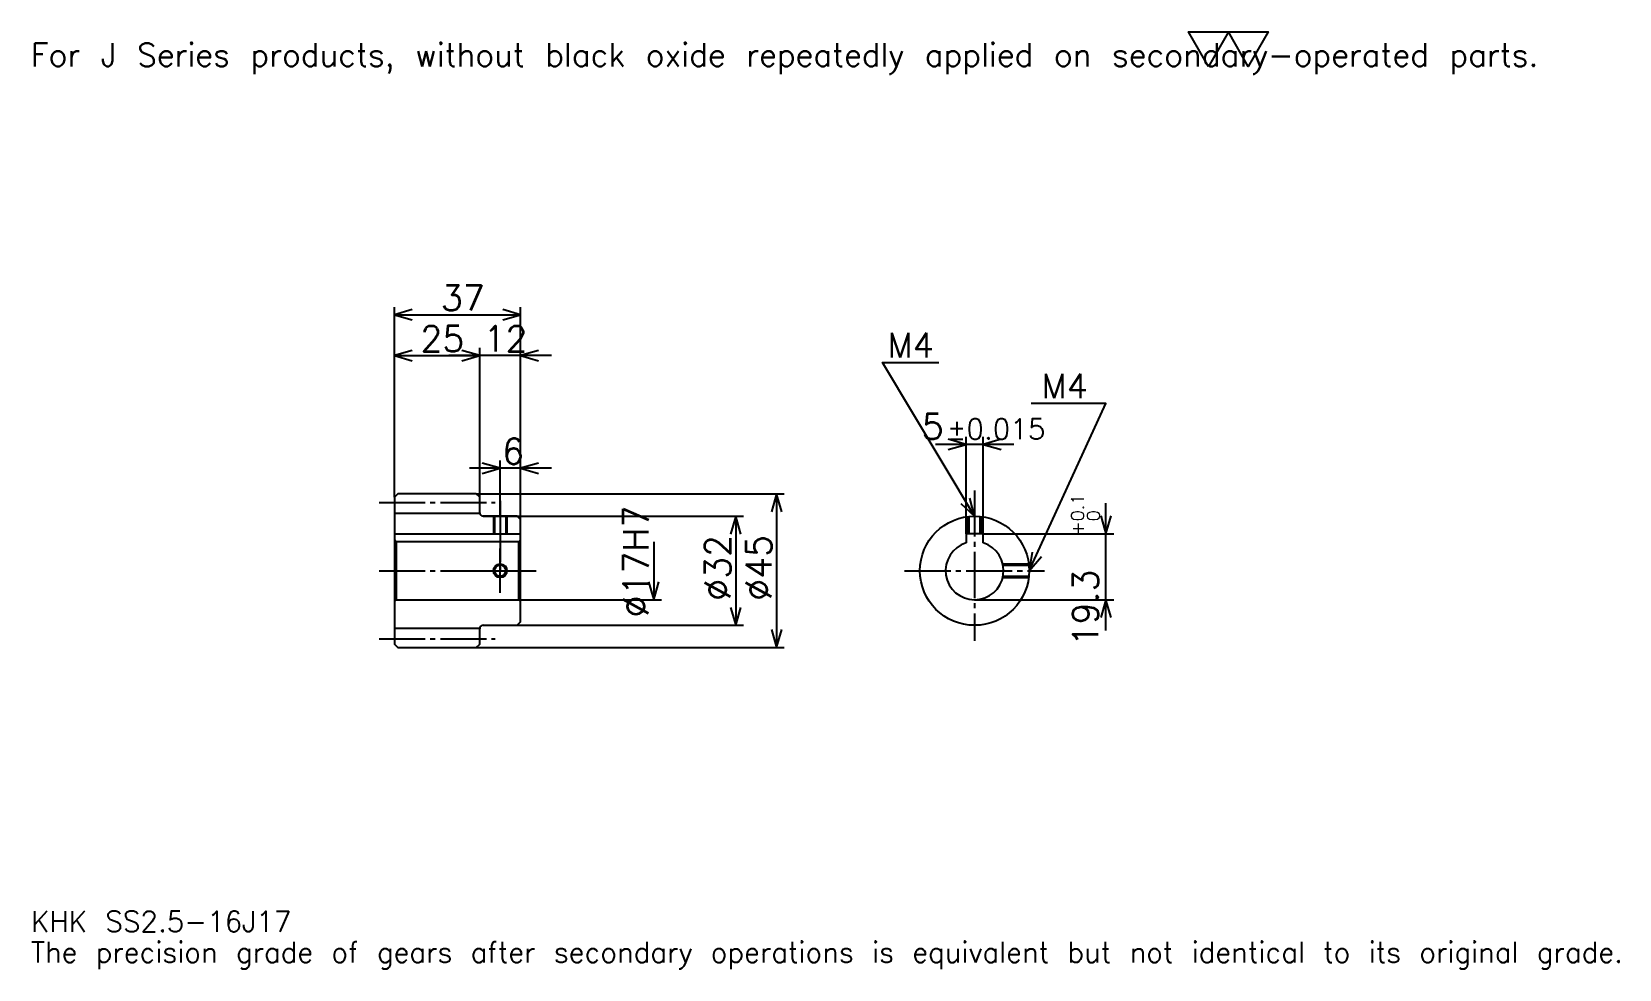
# Model space of a CAD drawing. Extents: x 15 to 480, y 6 to 280.
import ezdxf

# ---------------------------------------------------------------- set-up
doc = ezdxf.new("R2010")
doc.units = 0
doc.linetypes.add('DASHDOT', pattern=[18, 13.5, -1.5, 1.5, -1.5])
doc.layers.get('0').update_dxf_attribs({"linetype": 'CONTINUOUS'})
doc.layers.add('DASHDOT', color=6, linetype='DASHDOT')
doc.styles.add('KANJI', font='TXT', dxfattribs={"bigfont": 'BIGFONT'})

msp = doc.modelspace()

# ---------------------------------------------------------------- linework, layer by layer
at = {"color": 5}
for p, q in [((121.5, 144.75), (121.5, 199.5)), ((121.5, 197.25), (158.5, 197.25)), ((158.5, 144.75), (158.5, 199.5)), ((146.5, 144.75), (146.5, 187.5)), ((121.5, 185.25), (146.5, 185.25)), ((167.5, 185.25), (137.5, 185.25)), ((303, 159.25), (280, 159.25)), ((289, 133.050003), (289, 161.5)), ((294, 133.050003), (294, 161.5)), ((152.5, 144.75), (152.5, 154.5)), ((167.5, 152.25), (143.5, 152.25)), ((121.5, 143.75), (121.5, 144.75)), ((145.5, 144.75), (158.5, 144.75)), ((146.5, 143.75), (146.5, 144.75)), ((152.5, 138.25), (152.5, 144.75)), ((152.5, 138.25), (152.5, 144.75)), ((158.5, 144.75), (235.75, 144.75)), ((158.5, 137.25), (158.5, 144.75)), ((233.5, 144.75), (233.5, 99.75)), ((330, 104.75), (330, 142.050003)), ((147.5, 138.25), (158.5, 138.25)), ((158.5, 138.25), (223.75, 138.25)), ((221.5, 138.25), (221.5, 106.25)), ((197.5, 130.75), (197.5, 113.75)), ((294, 133.050003), (332.25, 133.050003)), ((158.5, 113.75), (199.75, 113.75)), ((291.5, 113.75), (332.25, 113.75)), ((147.5, 106.25), (158.5, 106.25)), ((158.5, 106.25), (223.75, 106.25)), ((145.5, 99.75), (158.5, 99.75)), ((158.5, 99.75), (235.75, 99.75))]:
    msp.add_line(p, q, dxfattribs=at)
at = {"color": 4}
for p, q in [((121.5, 139.125), (146.5, 139.125)), ((121.5, 133.050003), (158.5, 133.050003)), ((122, 130.75), (122, 113.75)), ((158, 130.75), (158.5, 131.25)), ((158, 113.75), (158.5, 113.25)), ((121.5, 105.375), (146.5, 105.375))]:
    msp.add_line(p, q, dxfattribs=at)
at = {"color": 7}
msp.add_lwpolyline([(360, 270), (354.149994, 280.140015), (377.549988, 280.140015), (371.700012, 270), (365.850006, 280.140015), (360, 270)], dxfattribs=at)
at = {"color": 5}
for points in [[(126.75, 198.75), (121.5, 197.25), (126.75, 195.75)], [(153.25, 195.75), (158.5, 197.25), (153.25, 198.75)], [(126.75, 186.75), (121.5, 185.25), (126.75, 183.75)], [(141.25, 183.75), (146.5, 185.25), (141.25, 186.75)], [(141.25, 183.75), (146.5, 185.25), (141.25, 186.75)], [(163.75, 186.75), (158.5, 185.25), (163.75, 183.75)], [(291.5, 138.25), (264.5, 183.25), (281, 183.25)], [(307.5, 122.25), (330, 171.25), (308.100006, 171.25)], [(283.75, 157.75), (289, 159.25), (283.75, 160.75)], [(299.25, 160.75), (294, 159.25), (299.25, 157.75)], [(147.25, 150.75), (152.5, 152.25), (147.25, 153.75)], [(163.75, 153.75), (158.5, 152.25), (163.75, 150.75)], [(235, 139.5), (233.5, 144.75), (232, 139.5)], [(287.512665, 141.980103), (291.5, 138.25), (290.085144, 143.52359)], [(223, 133), (221.5, 138.25), (220, 133)], [(328.5, 138.300003), (330, 133.050003), (331.5, 138.300003)], [(308.327637, 127.646996), (307.5, 122.25), (311.053955, 126.395111)], [(196, 119), (197.5, 113.75), (199, 119)], [(331.5, 108.5), (330, 113.75), (328.5, 108.5)], [(220, 111.5), (221.5, 106.25), (223, 111.5)], [(232, 105), (233.5, 99.75), (235, 105)]]:
    msp.add_lwpolyline(points, dxfattribs=at)
at = {"color": 4}
for points in [[(146.5, 139.25), (146.5, 143.75), (145.5, 144.75), (122.5, 144.75), (121.5, 143.75), (121.5, 113.25)], [(147.5, 106.25), (157.5, 106.25), (158.5, 107.25), (158.5, 137.25), (157.5, 138.25), (147.5, 138.25)], [(150.5, 138.25), (150.5, 133.050003)], [(150.880005, 138.25), (150.880005, 133.050003)], [(154.119995, 138.25), (154.119995, 133.050003)], [(154.5, 138.25), (154.5, 133.050003)], [(289.5, 133.050003), (289.5, 138.124512)], [(289.880005, 133.050003), (289.880005, 138.16777)], [(293.119995, 133.050003), (293.119995, 138.16777)], [(293.5, 133.050003), (293.5, 138.124512)], [(121.5, 113.25), (122, 113.75), (158, 113.75), (158, 130.75), (122, 130.75), (121.5, 131.25)], [(294, 130.374039), (294, 133.050003), (289, 133.050003), (289, 130.374039)], [(299.761353, 124.25), (307.374512, 124.25)], [(299.844177, 123.870003), (307.417786, 123.870003)], [(299.761353, 120.25), (307.374512, 120.25)], [(299.844177, 120.629997), (307.417786, 120.629997)], [(121.5, 113.25), (121.5, 100.75), (122.5, 99.75), (145.5, 99.75), (146.5, 100.75), (146.5, 105.25)]]:
    msp.add_lwpolyline(points, dxfattribs=at)
for centre, radius in [((291.5, 122.25), 16), ((152.5, 122.25), 1.62)]:
    msp.add_circle(centre, radius, dxfattribs=at)
at = {"color": 7}
msp.add_circle((152.5, 122.25), 2, dxfattribs=at)
at = {"color": 4}
for centre, radius, start, end in [((147.5, 139.25), 1, 180, 270), ((291.5, 122.25), 8.5, 107.10463483, 72.89536517), ((147.5, 105.25), 1, 90, 180)]:
    msp.add_arc(centre, radius, start, end, dxfattribs=at)
at = {"layer": 'DASHDOT', "color": 7}
for p, q in [((291.5, 145.75), (291.5, 101.75)), ((117, 142.25), (151, 142.25)), ((152.5, 138.25), (152.5, 122.25)), ((117, 122.25), (163, 122.25)), ((271, 122.25), (312, 122.25)), ((117, 102.25), (151, 102.25))]:
    msp.add_line(p, q, dxfattribs=at)
for points in [[(152.5, 142.75), (152.5, 128.550003)], [(152.5, 115.75), (152.5, 128.75)], [(146, 122.25), (159, 122.25)]]:
    msp.add_lwpolyline(points, dxfattribs=at)

# ---------------------------------------------------------------- texts
at = {"color": 7, "style": 'KANJI'}
for s, height, p in [('For J Series products, without black oxide repeatedly applied on secondary-operated parts.', 6.75, (15, 270)), ('37', 7.5, (135.125, 198.449997)), ('25', 7.5, (129.125, 186.449997)), ('12', 7.5, (147.625, 186.449997)), ('M4', 7.2, (266, 184.75)), ('M4', 7.2, (311.100006, 172.75)), ('5', 7.5, (276.018494, 160.75)), ('%%p0.015', 6, (283.442596, 160.75)), ('6', 7.5, (153.0625, 153.449997)), ('KHK SS2.5-16J17', 6, (15, 16.5)), ('The precision grade of gears after secondary operations is equivalent but not identical to its original grade.', 6, (15, 7.5))]:
    msp.add_text(s, height=height, dxfattribs=at).set_placement(p)
for s, height, p in [('%%c17H7', 7.5, (196, 108.5625)), ('0.1', 3.75, (323.549988, 136.747787)), ('+', 3.75, (323.549988, 132.547775)), ('0', 3.75, (328.200012, 136.747787)), ('%%c32', 7.5, (220, 113.4375)), ('%%c45', 7.5, (232, 113.4375)), ('19.3', 7.5, (327.75, 100.084808))]:
    msp.add_text(s, height=height, rotation=90, dxfattribs=at).set_placement(p)

doc.saveas('drawing.dxf')
